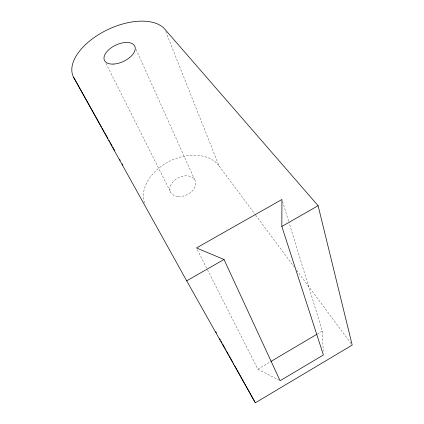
<?xml version="1.0" encoding="UTF-8"?>
<svg xmlns="http://www.w3.org/2000/svg" width="424" height="424" viewBox="0 0 424 424"><rect width="100%" height="100%" fill="white"/><g stroke="black" fill="none" stroke-linecap="round" stroke-linejoin="round"><path stroke-width="0.32" stroke-dasharray="2.12 1.59" d="M207.479 269.743L257.856 369.166L270.305 361.81M317.263 334.064L322.357 331.054L289.311 223.522M257.856 369.166L278.918 380.121M165.71 31.54L219.038 165.853L255.285 214.639M255.677 215.169L294.283 267.141M296.646 270.321L351.014 343.504M197.346 249.736L207.182 269.155M105.952 63.351L170.899 192.66M136.146 49.518L194.547 179.49M282.506 201.384L289.115 222.892M322.357 331.054L323.221 351.104M144.494 202.964A41.907 29.468 -25.4 0 1 169.658 161.194A41.907 29.468 -25.4 0 1 219.038 165.853M178.297 196.551A13.563 9.529 -25.4 0 0 195.538 181.774A13.563 9.529 -25.4 0 0 174.571 180.269A13.563 9.529 -25.4 0 0 178.297 196.551"/><path stroke-width="0.64" d="M281.843 226.443L281.923 199.487L196.45 247.971L224.015 259.483L280.089 380.731L323.39 354.983L281.843 226.443L318.122 205.714L164.74 29.086A51.792 27.91 -25.1 0 0 103.949 31.535A51.792 27.91 -25.1 0 0 73.734 77.497L186.682 280.815L255.338 402.8L352.196 345.099L318.122 205.714M270.867 361.476L316.696 334.398M186.682 280.815L224.015 259.483M73.734 77.497L101.5 127.025M102.147 128.175L104.081 131.631M104.728 132.781L107.956 138.542M108.926 140.27L109.572 141.42M110.213 142.575L112.153 146.031M112.8 147.181L114.734 150.637M119.579 159.276L120.225 160.426M122.16 163.881L122.806 165.031M215.8 331.785L216.441 332.941M219.659 338.712L220.3 339.868M220.941 341.023L221.906 342.756M222.552 343.906L224.482 347.373M225.123 348.528L225.764 349.683M226.405 350.839L228.335 354.3M228.981 355.455L232.516 361.81M233.158 362.96L233.799 364.115M234.446 365.271L255.338 402.8M113.155 64.098A16.753 9.015 -25.1 0 0 135.182 47.467A16.753 9.015 -25.1 0 0 110.489 48.294A16.753 9.015 -25.1 0 0 113.155 64.098"/></g></svg>
